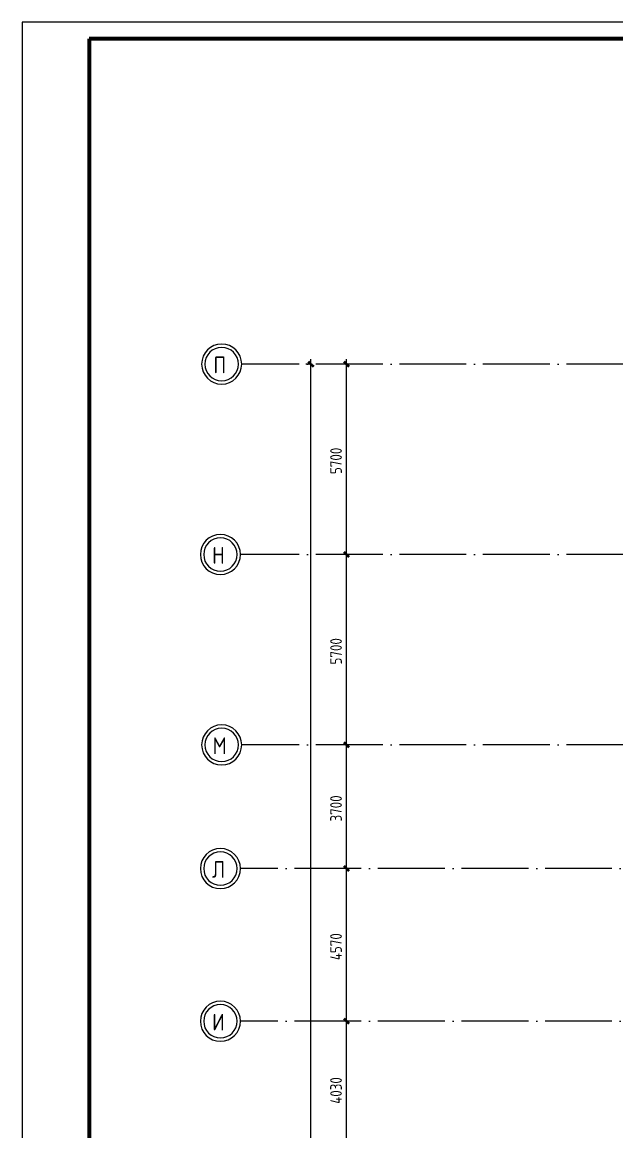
# Model space of a CAD drawing. Header units: millimetres. Extents: x -1073752 to 1436911, y -1379358 to 94781.
# Drawn here: x -1071744 to -1053952, y -1002336 to -969122 of the extents above; entities that cross this region are included whole.
import ezdxf

# ---------------------------------------------------------------- set-up
doc = ezdxf.new("R2010")
doc.units = ezdxf.units.MM
doc.linetypes.add('ADSK_Линия сетки', pattern=[25, 20, -2.5, 0, -2.5])
for name, color, linetype, lineweight in [('Оси', 252, 'Continuous', 9), ('ОФ_рамка', 8, 'Continuous', 60), ('Размеры', 250, 'Continuous', 9)]:
    doc.layers.add(name, color=color, linetype=linetype, lineweight=lineweight)
doc.styles.add('GOST Common_1', font='', dxfattribs={"width": 0.9, "height": 350})
doc.styles.add('GOST Common_3', font='', dxfattribs={"height": 3.5})
doc.styles.get('GOST Common_1').set_extended_font_data('GOST Common')
doc.styles.get('GOST Common_3').set_extended_font_data('GOST 2.304 type A')

# ---------------------------------------------------------------- blocks, each defined once
blk = doc.blocks.new('2 этаж')
at = {"layer": 'Оси', "color": 251, "linetype": 'ADSK_Линия сетки', "ltscale": 100, "true_color": 0x636466}
for p, q in [((165326, 28361), (93604, 28361)), ((165326, 22661), (93566, 22661)), ((165326, 16961), (93604, 16961)), ((139683, 13261), (93566, 13261)), ((139683, 8691), (93566, 8691))]:
    blk.add_line(p, q, dxfattribs=at)
at = {"layer": 'Оси', "color": 251, "lineweight": 20, "true_color": 0x636466}
for centre, radius, start, end in [((93004, 28361), 600, 90, 270), ((93004, 28361), 600, 270, 90), ((93004, 28361), 500, 90, 270), ((93004, 28361), 500, 270, 90), ((92966, 22661), 600, 90, 270), ((92966, 22661), 600, 270, 90), ((92966, 22661), 500, 90, 270), ((92966, 22661), 500, 270, 90), ((93004, 16961), 600, 90, 270), ((93004, 16961), 500, 90, 270), ((93004, 16961), 600, 270, 90), ((93004, 16961), 500, 270, 90), ((92966, 13261), 600, 90, 270), ((92966, 13261), 500, 90, 270), ((92966, 13261), 600, 270, 90), ((92966, 13261), 500, 270, 90), ((92966, 8691), 600, 90, 270), ((92966, 8691), 500, 90, 270), ((92966, 8691), 600, 270, 90), ((92966, 8691), 500, 270, 90)]:
    blk.add_arc(centre, radius, start, end, dxfattribs=at)
at = {"layer": 'Размеры', "color": 251, "lineweight": 20, "true_color": 0x636466}
for p, q in [((95676, 28361), (95526, 28361)), ((95676, -18880), (95676, 28511)), ((95676, 28361), (95726, 28361)), ((96739, 28361), (96589, 28361)), ((96739, 22661), (96739, 28511)), ((96739, 28361), (96789, 28361)), ((96739, 22661), (96589, 22661)), ((96739, 22661), (96589, 22661)), ((96739, 16961), (96739, 22661)), ((96739, 22661), (96789, 22661)), ((96739, 22661), (96789, 22661)), ((96739, 16961), (96589, 16961)), ((96739, 16961), (96589, 16961)), ((96739, 13261), (96739, 16961)), ((96739, 16961), (96789, 16961)), ((96739, 16961), (96789, 16961)), ((96739, 13261), (96589, 13261)), ((96739, 13261), (96589, 13261)), ((96739, 8691), (96739, 13261)), ((96739, 13261), (96789, 13261)), ((96739, 13261), (96789, 13261)), ((96739, 8691), (96589, 8691)), ((96739, 8691), (96589, 8691)), ((96739, 4661), (96739, 8691)), ((96739, 8691), (96789, 8691)), ((96739, 8691), (96789, 8691))]:
    blk.add_line(p, q, dxfattribs=at)
at = {"layer": 'Размеры', "color": 251, "lineweight": 40, "true_color": 0x636466}
for p, q in [((95676, 28361), (95606, 28431)), ((95676, 28361), (95747, 28290)), ((96739, 28361), (96668, 28431)), ((96739, 28361), (96810, 28290)), ((96739, 22661), (96668, 22731)), ((96739, 22661), (96668, 22731)), ((96739, 22661), (96810, 22590)), ((96739, 22661), (96810, 22590)), ((96739, 16961), (96668, 17031)), ((96739, 16961), (96668, 17031)), ((96739, 16961), (96810, 16890)), ((96739, 16961), (96810, 16890)), ((96739, 13261), (96668, 13331)), ((96739, 13261), (96668, 13331)), ((96739, 13261), (96810, 13190)), ((96739, 13261), (96810, 13190)), ((96739, 8691), (96668, 8761)), ((96739, 8691), (96668, 8761)), ((96739, 8691), (96810, 8620)), ((96739, 8691), (96810, 8620))]:
    blk.add_line(p, q, dxfattribs=at)
at = {"layer": 'Оси', "color": 251, "true_color": 0x636466, "style": 'GOST Common_1', "width": 0.9}
for s, p in [('П', (92757, 28085)), ('Н', (92719, 22385)), ('М', (92733, 16685)), ('Л', (92716, 12985)), ('И', (92719, 8415))]:
    blk.add_text(s, height=500, dxfattribs=at).set_placement(p)
at = {"layer": 'Размеры', "color": 251, "lineweight": 20, "true_color": 0x636466, "char_height": 350, "attachment_point": 1, "rotation": 90, "line_spacing_factor": 1.022761, "style": 'GOST Common_3'}
for s, insert, width in [('5700', (96251, 25069), 1059.58), ('5700', (96251, 19369), 1059.58), ('3700', (96251, 14669), 1059.58), ('4570', (96251, 10519), 1095.38), ('4030', (96251, 6219), 1095.38)]:
    blk.add_mtext(s, dxfattribs=dict(at, insert=insert, width=width))
blk = doc.blocks.new('А0')
at = {"layer": 'ОФ_рамка', "color": 0, "linetype": 'Continuous', "lineweight": 5, "ltscale": 100}
for points in [[(341068, -309617), (222168, -309617)], [(222168, -309617), (222168, -393717)]]:
    blk.add_lwpolyline(points, dxfattribs=at)
at = {"layer": 'ОФ_рамка', "color": 0, "linetype": 'Continuous', "ltscale": 100}
for points in [[(340568, -310117), (224168, -310117)], [(224168, -310117), (224168, -393217)]]:
    blk.add_lwpolyline(points, dxfattribs=at)

msp = doc.modelspace()

# ---------------------------------------------------------------- block references
msp.add_blockref('2 этаж', (-1158779.2, -1007716.5))
at = {"layer": 'ОФ_рамка', "color": 0, "lineweight": -2}
msp.add_blockref('А0', (-1293911.6, -659505.4), dxfattribs=at)

doc.saveas('drawing.dxf')
